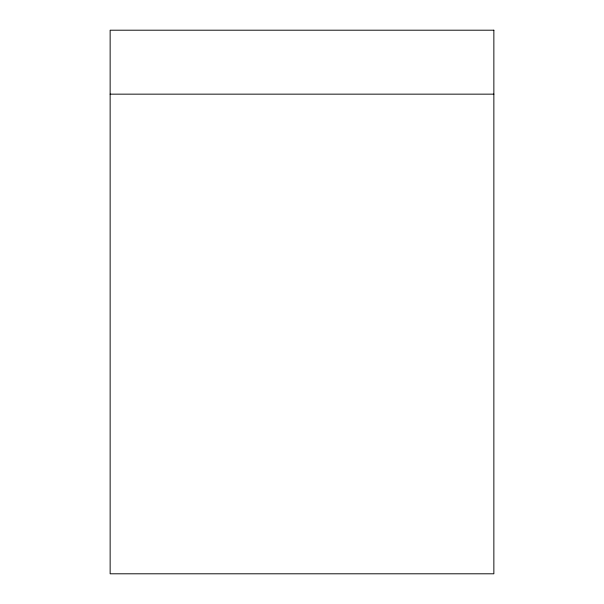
<?xml version="1.0" encoding="UTF-8"?>
<svg xmlns="http://www.w3.org/2000/svg" width="604" height="604" viewBox="0 0 604 604"><rect width="100%" height="100%" fill="white"/><g stroke="black" fill="none" stroke-linecap="round" stroke-linejoin="round"><path stroke-width="0.91" d="M110.139 94.156L493.861 94.156M493.861 30.2L110.139 30.2L110.139 573.8L493.861 573.8L493.861 30.2"/></g></svg>
